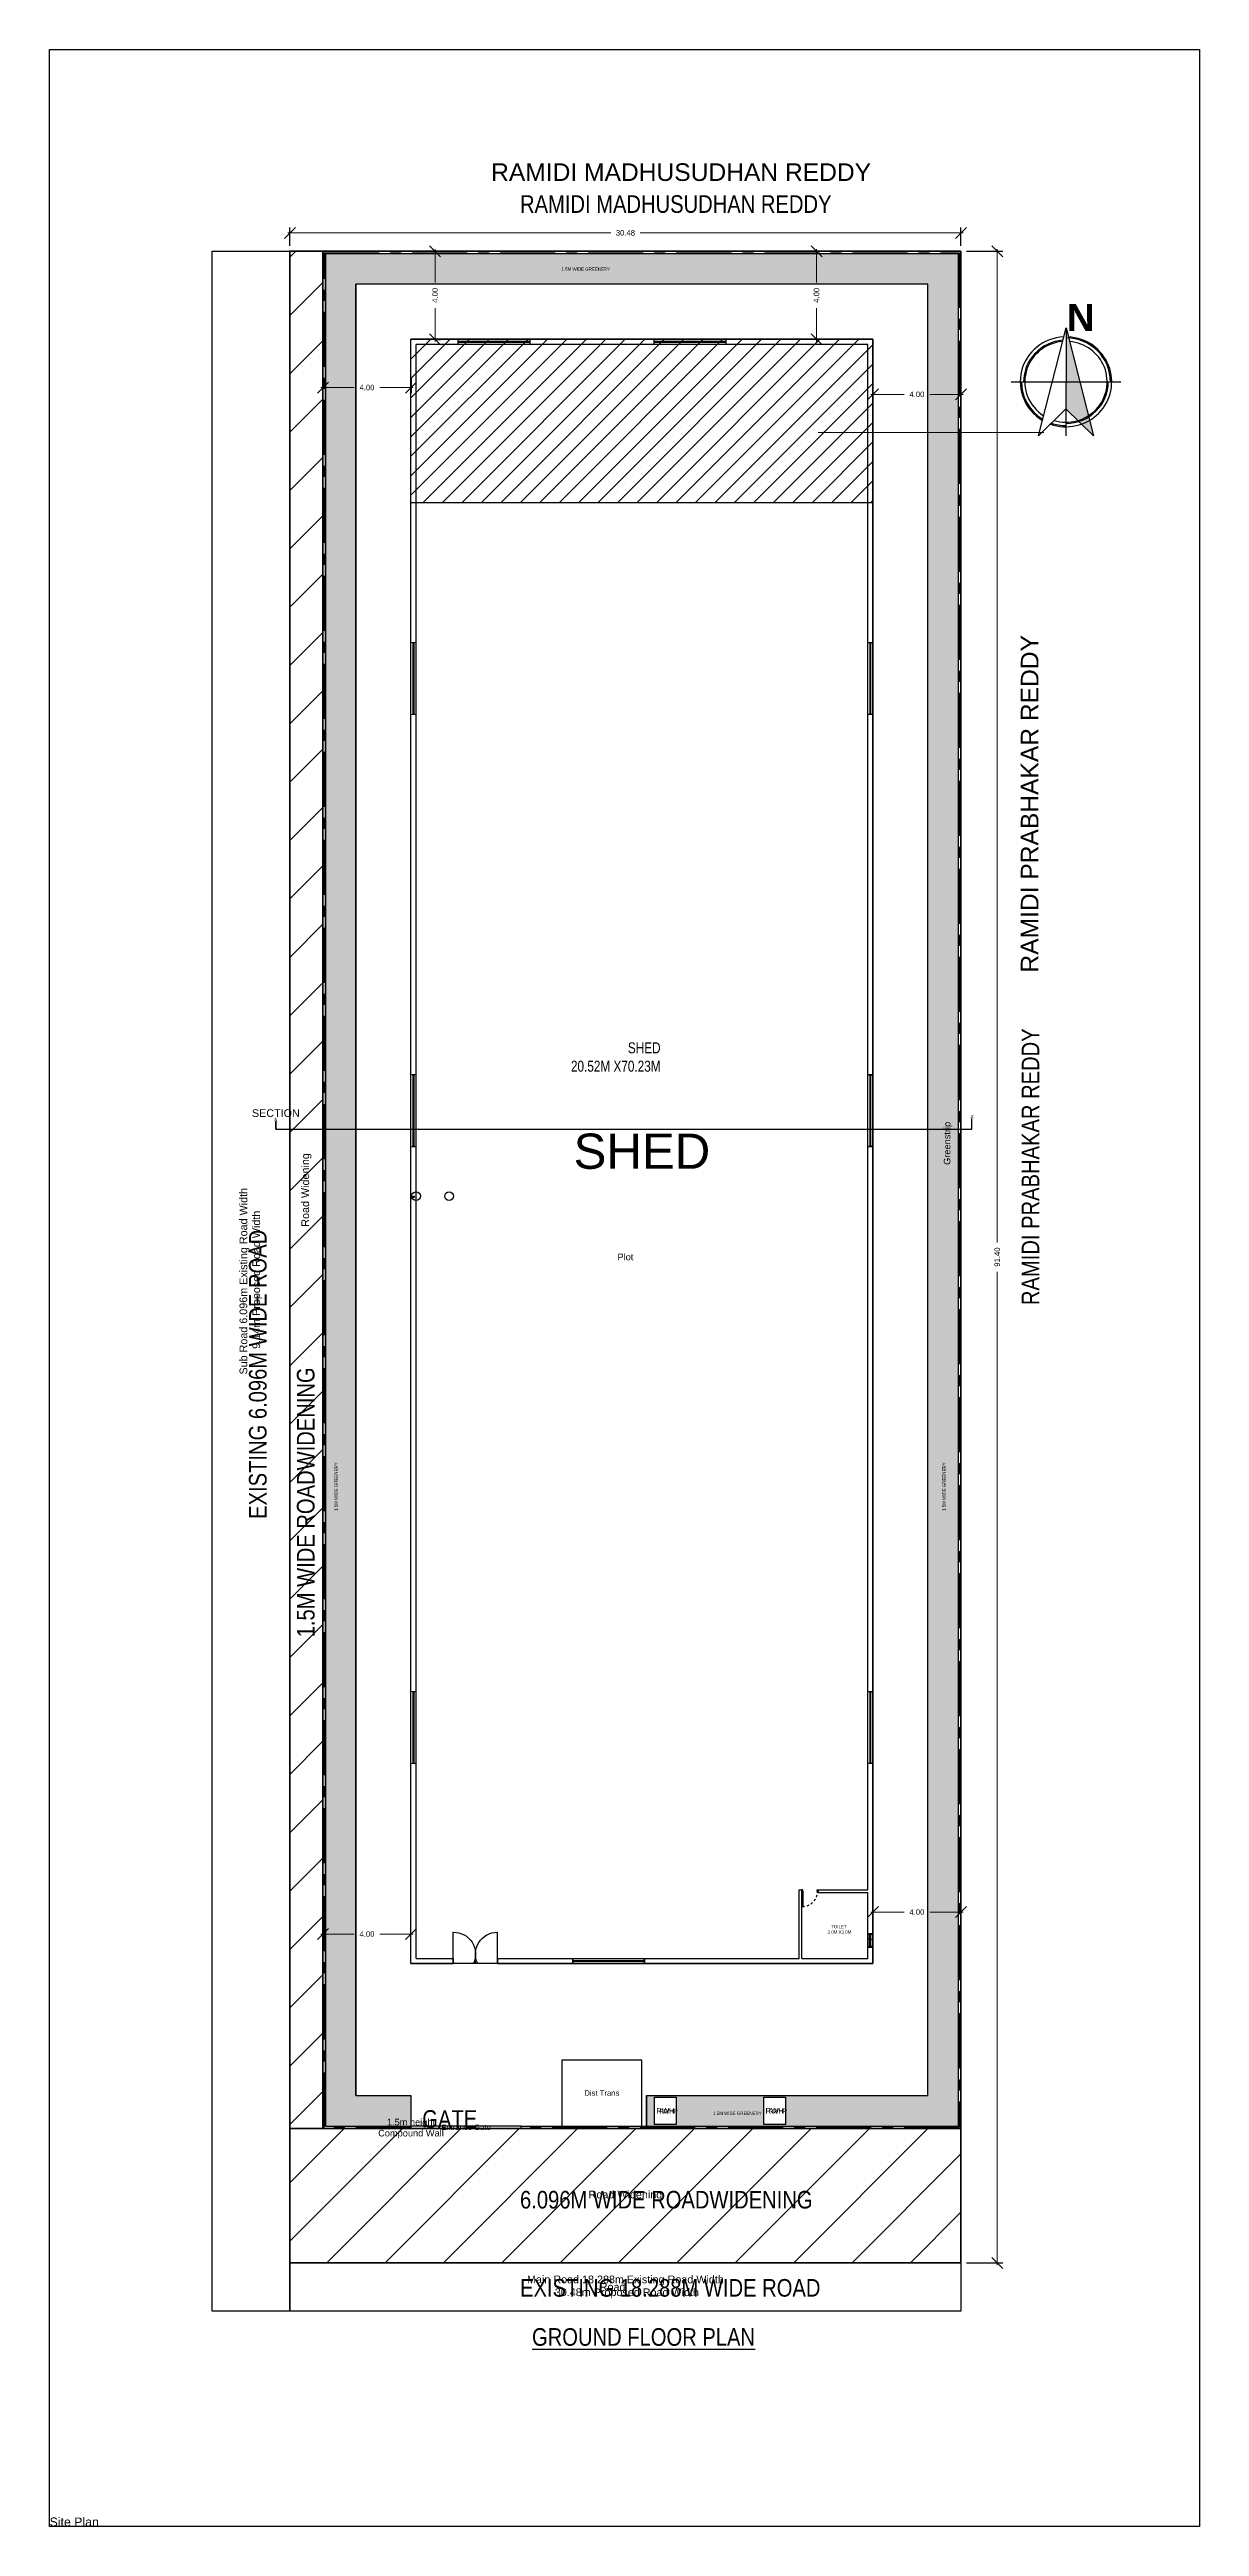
# Model space of a CAD drawing. Header units: metres. Extents: x 25391 to 25818, y 51852 to 52034.
# Drawn here: x 25615.4 to 25667.6, y 51852 to 51964.6 of the extents above; entities that cross this region are included whole.
import ezdxf

# ---------------------------------------------------------------- set-up
doc = ezdxf.new("R2010")
doc.units = ezdxf.units.M
doc.header["$MEASUREMENT"] = 0
for name, pattern in [('CENTER', [2, 1.25, -0.25, 0.25, -0.25]), ('DASHED', [0]), ('HIDDEN', [0.375, 0.25, -0.125])]:
    doc.linetypes.add(name, pattern=pattern)
doc.layers.get('0').update_dxf_attribs({"true_color": 0xffffff})
for name, color, linetype, true_color in [('__BN_Accessory', 32, 'Continuous', 0xbd5e00), ('__BN_CompoundWall', 252, 'Continuous', 0x696969), ('__BN_DirectionRef', 7, 'Continuous', 0x808000), ('__BN_MarkedLocation', 7, 'Continuous', 0xe6cf07), ('__BN_NetPlot', 145, 'Continuous', 0x567681), ('__BN_OrganizedOpenSpace', 2, 'Continuous', 0xffff00), ('__BN_Plot', 7, 'Continuous', 0xffffff), ('__BN_PlotAbuttingDetails', 135, 'Continuous', 0x568181), ('__BN_ProposedWork', 1, 'Continuous', 0xff0000), ('__BN_Road', 20, 'Continuous', 0xff3f00), ('__BN_RoadWidening', 67, 'Continuous', 0x5f6845), ('__BN_SectionLine', 7, 'Continuous', 0xffaa00), ('__BN_SitePlan', 2, 'Continuous', 0xffff00), ('__BN_Window', 115, 'Continuous', 0x56816b)]:
    doc.layers.add(name, color=color, linetype=linetype, true_color=true_color)
for name, color, linetype in [('_Room', 72, 'Continuous'), ('h', 7, 'Continuous'), ('PLAN', 7, 'Continuous'), ('VENTILATOR', 1, 'Continuous')]:
    doc.layers.add(name, color=color, linetype=linetype)
doc.layers.add('WINDOWS', color=1, linetype='Continuous', lineweight=15)
doc.styles.add('BuildNowFont', font='arial.ttf')
doc.styles.add('PreDCRFont', font='arial.ttf', dxfattribs={"height": 0.25})
doc.styles.add('ROMANC', font='BKANT.TTF', dxfattribs={"width": 0.8})
doc.styles.add('SANSSERIFBOLD', font='SASB____.pfb', dxfattribs={"height": 0.3})
doc.styles.get("Standard").update_dxf_attribs({"font": 'swissc.ttf'})
doc.dimstyles.new('PDCR-PLOT-INT', dxfattribs={"dimtxt": 0.25, "dimasz": 0.23, "dimexe": 0.25, "dimexo": 0.25, "dimgap": 0.25, "dimtad": 0, "dimzin": 0, "dimdsep": 46, "dimtxsty": 'PreDCRFont', "dimblk": 'OBLIQUE', "dimcen": 0.5, "dimdle": 0.1, "dimadec": 0, "dimazin": 0, "dimtfac": 1, "dimtix": 1, "dimtofl": 0, "dimtmove": 1, "dimatfit": 1, "dimfxl": 1, "dimtolj": 1, "dimtzin": 0, "dimlwd": 15, "dimarcsym": 0})
pattern_1 = [(90, (322.66645, 13.0772), (-0.3535533905, 0.3535533905), [0.09375, -0.6133567815]), (45, (322.66645, 13.0772), (-0.3535533906, 0.3535533906), [0.09375, -0.40625]), (135, (322.66645, 13.0772), (-0.3535533906, -0.3535533906), [0.09375, -0.40625])]

# ---------------------------------------------------------------- blocks, each defined once
blk = doc.blocks.new('_Oblique')
at = {"color": 0, "linetype": 'ByBlock', "lineweight": -2}
blk.add_line((-0.5, -0.5), (0.5, 0.5), dxfattribs=at)
blk = doc.blocks.new('*D59')
at = {"color": 0, "lineweight": 15, "ltscale": 2, "transparency": 16777216}
for p, q in [((25627.67, 51878.96), (25629.19, 51878.96)), ((25631.87, 51878.96), (25630.35, 51878.96))]:
    blk.add_line(p, q, dxfattribs=at)
at = {"layer": 'Defpoints', "color": 0, "ltscale": 2, "transparency": 16777216}
for p in [(25627.77, 51878.96), (25627.77, 51878.96), (25631.77, 51878.96)]:
    blk.add_point(p, dxfattribs=at)
at = {"color": 0, "lineweight": 15, "ltscale": 2, "transparency": 16777216, "xscale": 0.5, "yscale": 0.5, "zscale": 0.5, "rotation": 180}
blk.add_blockref('_Oblique', (25627.77, 51878.96), dxfattribs=at)
at = {"color": 0, "lineweight": 15, "ltscale": 2, "transparency": 16777216, "xscale": 0.5, "yscale": 0.5, "zscale": 0.5}
blk.add_blockref('_Oblique', (25631.77, 51878.96), dxfattribs=at)
at = {"color": 0, "ltscale": 2, "transparency": 16777216, "insert": (25629.77, 51878.96), "char_height": 0.25, "attachment_point": 5, "style": 'PreDCRFont'}
blk.add_mtext('\\A1;4.00', dxfattribs=at)
blk = doc.blocks.new('*D60')
at = {"color": 0, "lineweight": 15, "ltscale": 2, "transparency": 16777216}
for p, q in [((25627.67, 51949.23), (25629.19, 51949.23)), ((25631.87, 51949.23), (25630.35, 51949.23))]:
    blk.add_line(p, q, dxfattribs=at)
at = {"color": 0, "lineweight": -2, "ltscale": 2, "transparency": 16777216}
for p, q in [((25627.77, 51949.63), (25627.77, 51948.98)), ((25631.77, 51949.63), (25631.77, 51948.98))]:
    blk.add_line(p, q, dxfattribs=at)
at = {"layer": 'Defpoints', "color": 0, "ltscale": 2, "transparency": 16777216}
for p in [(25627.77, 51949.88), (25631.77, 51949.88), (25627.77, 51949.23)]:
    blk.add_point(p, dxfattribs=at)
at = {"color": 0, "lineweight": 15, "ltscale": 2, "transparency": 16777216, "xscale": 0.5, "yscale": 0.5, "zscale": 0.5, "rotation": 180}
blk.add_blockref('_Oblique', (25627.77, 51949.23), dxfattribs=at)
at = {"color": 0, "lineweight": 15, "ltscale": 2, "transparency": 16777216, "xscale": 0.5, "yscale": 0.5, "zscale": 0.5}
blk.add_blockref('_Oblique', (25631.77, 51949.23), dxfattribs=at)
at = {"color": 0, "ltscale": 2, "transparency": 16777216, "insert": (25629.77, 51949.23), "char_height": 0.25, "attachment_point": 5, "style": 'PreDCRFont'}
blk.add_mtext('\\A1;4.00', dxfattribs=at)
blk = doc.blocks.new('*D61')
at = {"color": 0, "lineweight": 15, "ltscale": 2, "transparency": 16777216}
for p, q in [((25632.86, 51955.52), (25632.86, 51954)), ((25632.86, 51951.32), (25632.86, 51952.84))]:
    blk.add_line(p, q, dxfattribs=at)
at = {"color": 0, "lineweight": -2, "ltscale": 2, "transparency": 16777216}
for p, q in [((25632.9, 51955.42), (25633.11, 51955.42)), ((25632.9, 51951.42), (25633.11, 51951.42))]:
    blk.add_line(p, q, dxfattribs=at)
at = {"layer": 'Defpoints', "color": 0, "ltscale": 2, "transparency": 16777216}
for p in [(25632.65, 51955.42), (25632.86, 51955.42), (25632.65, 51951.42)]:
    blk.add_point(p, dxfattribs=at)
at = {"color": 0, "lineweight": 15, "ltscale": 2, "transparency": 16777216, "xscale": 0.5, "yscale": 0.5, "zscale": 0.5}
for p, rotation in [((25632.86, 51955.42), 90), ((25632.86, 51951.42), 270)]:
    blk.add_blockref('_Oblique', p, dxfattribs=dict(at, rotation=rotation))
at = {"color": 0, "ltscale": 2, "transparency": 16777216, "insert": (25632.86, 51953.42), "char_height": 0.25, "attachment_point": 5, "rotation": 90, "style": 'PreDCRFont'}
blk.add_mtext('\\A1;4.00', dxfattribs=at)
blk = doc.blocks.new('*D62')
at = {"color": 0, "lineweight": -2, "ltscale": 2, "transparency": 16777216}
for p, q in [((25650.14, 51955.42), (25649.94, 51955.42)), ((25650.14, 51951.42), (25649.94, 51951.42))]:
    blk.add_line(p, q, dxfattribs=at)
at = {"color": 0, "lineweight": 15, "ltscale": 2, "transparency": 16777216}
for p, q in [((25650.19, 51955.52), (25650.19, 51954)), ((25650.19, 51951.32), (25650.19, 51952.84))]:
    blk.add_line(p, q, dxfattribs=at)
at = {"layer": 'Defpoints', "color": 0, "ltscale": 2, "transparency": 16777216}
for p in [(25650.19, 51955.42), (25650.39, 51955.42), (25650.39, 51951.42)]:
    blk.add_point(p, dxfattribs=at)
at = {"color": 0, "lineweight": 15, "ltscale": 2, "transparency": 16777216, "xscale": 0.5, "yscale": 0.5, "zscale": 0.5}
for p, rotation in [((25650.19, 51955.42), 90), ((25650.19, 51951.42), 270)]:
    blk.add_blockref('_Oblique', p, dxfattribs=dict(at, rotation=rotation))
at = {"color": 0, "ltscale": 2, "transparency": 16777216, "insert": (25650.19, 51953.42), "char_height": 0.25, "attachment_point": 5, "rotation": 90, "style": 'PreDCRFont'}
blk.add_mtext('\\A1;4.00', dxfattribs=at)
blk = doc.blocks.new('*D63')
at = {"color": 0, "lineweight": 15, "ltscale": 2, "transparency": 16777216}
for p, q in [((25652.65, 51948.92), (25654.17, 51948.92)), ((25656.85, 51948.92), (25655.33, 51948.92))]:
    blk.add_line(p, q, dxfattribs=at)
at = {"color": 0, "lineweight": -2, "ltscale": 2, "transparency": 16777216}
for p, q in [((25652.75, 51949.13), (25652.75, 51949.17)), ((25656.75, 51949.13), (25656.75, 51949.17))]:
    blk.add_line(p, q, dxfattribs=at)
at = {"layer": 'Defpoints', "color": 0, "ltscale": 2, "transparency": 16777216}
for p in [(25652.75, 51948.88), (25656.75, 51948.92), (25656.75, 51948.88)]:
    blk.add_point(p, dxfattribs=at)
at = {"color": 0, "lineweight": 15, "ltscale": 2, "transparency": 16777216, "xscale": 0.5, "yscale": 0.5, "zscale": 0.5, "rotation": 180}
blk.add_blockref('_Oblique', (25652.75, 51948.92), dxfattribs=at)
at = {"color": 0, "lineweight": 15, "ltscale": 2, "transparency": 16777216, "xscale": 0.5, "yscale": 0.5, "zscale": 0.5}
blk.add_blockref('_Oblique', (25656.75, 51948.92), dxfattribs=at)
at = {"color": 0, "ltscale": 2, "transparency": 16777216, "insert": (25654.75, 51948.92), "char_height": 0.25, "attachment_point": 5, "style": 'PreDCRFont'}
blk.add_mtext('\\A1;4.00', dxfattribs=at)
blk = doc.blocks.new('*D64')
at = {"color": 0, "lineweight": 15, "ltscale": 2, "transparency": 16777216}
for p, q in [((25652.65, 51879.96), (25654.17, 51879.96)), ((25656.85, 51879.96), (25655.33, 51879.96))]:
    blk.add_line(p, q, dxfattribs=at)
at = {"color": 0, "lineweight": -2, "ltscale": 2, "transparency": 16777216}
for p, q in [((25652.75, 51879.92), (25652.75, 51879.71)), ((25656.75, 51879.92), (25656.75, 51879.71))]:
    blk.add_line(p, q, dxfattribs=at)
at = {"layer": 'Defpoints', "color": 0, "ltscale": 2, "transparency": 16777216}
for p in [(25652.75, 51880.17), (25652.75, 51879.96), (25656.75, 51880.17)]:
    blk.add_point(p, dxfattribs=at)
at = {"color": 0, "lineweight": 15, "ltscale": 2, "transparency": 16777216, "xscale": 0.5, "yscale": 0.5, "zscale": 0.5, "rotation": 180}
blk.add_blockref('_Oblique', (25652.75, 51879.96), dxfattribs=at)
at = {"color": 0, "lineweight": 15, "ltscale": 2, "transparency": 16777216, "xscale": 0.5, "yscale": 0.5, "zscale": 0.5}
blk.add_blockref('_Oblique', (25656.75, 51879.96), dxfattribs=at)
at = {"color": 0, "ltscale": 2, "transparency": 16777216, "insert": (25654.75, 51879.96), "char_height": 0.25, "attachment_point": 5, "style": 'PreDCRFont'}
blk.add_mtext('\\A1;4.00', dxfattribs=at)
blk = doc.blocks.new('*D65')
at = {"color": 0, "lineweight": -2, "ltscale": 2, "transparency": 16777216}
for p, q in [((25657, 51955.42), (25658.65, 51955.42)), ((25657, 51864.02), (25658.65, 51864.02))]:
    blk.add_line(p, q, dxfattribs=at)
at = {"color": 0, "lineweight": 15, "ltscale": 2, "transparency": 16777216}
for p, q in [((25658.4, 51955.52), (25658.4, 51910.39)), ((25658.4, 51863.92), (25658.4, 51909.05))]:
    blk.add_line(p, q, dxfattribs=at)
at = {"layer": 'Defpoints', "color": 0, "ltscale": 2, "transparency": 16777216}
for p in [(25656.75, 51955.42), (25658.4, 51955.42), (25656.75, 51864.02)]:
    blk.add_point(p, dxfattribs=at)
at = {"color": 0, "lineweight": 15, "ltscale": 2, "transparency": 16777216, "xscale": 0.5, "yscale": 0.5, "zscale": 0.5}
for p, rotation in [((25658.4, 51955.42), 90), ((25658.4, 51864.02), 270)]:
    blk.add_blockref('_Oblique', p, dxfattribs=dict(at, rotation=rotation))
at = {"color": 0, "ltscale": 2, "transparency": 16777216, "insert": (25658.4, 51909.72), "char_height": 0.25, "attachment_point": 5, "rotation": 90, "style": 'PreDCRFont'}
blk.add_mtext('\\A1;91.40', dxfattribs=at)
blk = doc.blocks.new('*D66')
at = {"color": 0, "lineweight": -2, "ltscale": 2, "transparency": 16777216}
for p, q in [((25626.27, 51955.67), (25626.27, 51956.51)), ((25656.75, 51955.67), (25656.75, 51956.51))]:
    blk.add_line(p, q, dxfattribs=at)
at = {"color": 0, "lineweight": 15, "ltscale": 2, "transparency": 16777216}
for p, q in [((25626.17, 51956.26), (25640.84, 51956.26)), ((25656.85, 51956.26), (25642.18, 51956.26))]:
    blk.add_line(p, q, dxfattribs=at)
at = {"layer": 'Defpoints', "color": 0, "ltscale": 2, "transparency": 16777216}
for p in [(25626.27, 51956.26), (25626.27, 51955.42), (25656.75, 51955.42)]:
    blk.add_point(p, dxfattribs=at)
at = {"color": 0, "lineweight": 15, "ltscale": 2, "transparency": 16777216, "xscale": 0.5, "yscale": 0.5, "zscale": 0.5, "rotation": 180}
blk.add_blockref('_Oblique', (25626.27, 51956.26), dxfattribs=at)
at = {"color": 0, "lineweight": 15, "ltscale": 2, "transparency": 16777216, "xscale": 0.5, "yscale": 0.5, "zscale": 0.5}
blk.add_blockref('_Oblique', (25656.75, 51956.26), dxfattribs=at)
at = {"color": 0, "ltscale": 2, "transparency": 16777216, "insert": (25641.51, 51956.26), "char_height": 0.25, "attachment_point": 5, "style": 'PreDCRFont'}
blk.add_mtext('\\A1;30.48', dxfattribs=at)
blk = doc.blocks.new('bbd')
at = {"layer": 'PLAN', "color": 40, "ltscale": 0.5}
for p, q in [((-39, 4), (-37.5, 4)), ((-39, 0), (-39, 4)), ((-36.5, 0), (-39, 0)), ((-37.5, 4), (-37.5, 3)), ((-37.5, 3), (-36.5, 3)), ((-36.5, 3), (-36.5, 0)), ((-1.5, 3), (-2.5, 3)), ((-2.5, 3), (-2.5, 0)), ((-2.5, 0), (0, 0)), ((-1.5, 4), (-1.5, 3)), ((0, 4), (-1.5, 4)), ((0, 0), (0, 4))]:
    blk.add_line(p, q, dxfattribs=at)
at = {"layer": 'PLAN', "color": 40, "linetype": 'Continuous'}
for p, q in [((-1.5, 39), (-2.3, 39)), ((-2.3, 3), (-2.3, 39)), ((-1.5, 3), (-2.3, 3)), ((-1.5, 3), (-1.5, 39))]:
    blk.add_line(p, q, dxfattribs=at)
at = {"layer": 'PLAN', "color": 40, "ltscale": 0.5}
for centre, start, end in [((-38, 3.5), 0, 0), ((-1, 3.5), 180, 180)]:
    blk.add_arc(centre, 0.5, start, end, dxfattribs=at)
at = {"layer": 'PLAN', "color": 143, "linetype": 'HIDDEN'}
blk.add_arc((-1.5, 3), 36, 91.28749, 180, dxfattribs=at)
blk = doc.blocks.new('TREFSD')
at = {"layer": 'VENTILATOR'}
for p, q in [((264051.36, 12889.32), (264051.36, 12888.72)), ((264051.36, 12889.32), (264051.59, 12889.32)), ((264051.59, 12888.72), (264051.59, 12889.32)), ((264051.36, 12888.72), (264051.59, 12888.72))]:
    blk.add_line(p, q, dxfattribs=at)
at = {"layer": 'VENTILATOR', "color": 252}
for p, q in [((264051.42, 12889.28), (264051.42, 12889.32)), ((264051.52, 12889.28), (264051.42, 12889.28)), ((264051.45, 12889.26), (264051.45, 12889.28)), ((264051.45, 12889.28), (264051.5, 12889.28)), ((264051.5, 12889.26), (264051.45, 12889.26)), ((264051.5, 12889.28), (264051.5, 12889.26)), ((264051.52, 12889.32), (264051.52, 12889.28)), ((264051.42, 12888.76), (264051.42, 12888.72)), ((264051.52, 12888.76), (264051.42, 12888.76)), ((264051.45, 12888.78), (264051.45, 12888.76)), ((264051.5, 12888.78), (264051.45, 12888.78)), ((264051.45, 12888.76), (264051.5, 12888.76)), ((264051.5, 12888.76), (264051.5, 12888.78)), ((264051.52, 12888.72), (264051.52, 12888.76))]:
    blk.add_line(p, q, dxfattribs=at)
at = {"layer": 'VENTILATOR', "color": 252, "linetype": 'DASHED', "ltscale": 5}
for p, q in [((264051.45, 12888.78), (264051.45, 12889.26)), ((264051.47, 12888.78), (264051.47, 12889.26)), ((264051.5, 12888.78), (264051.5, 12889.26))]:
    blk.add_line(p, q, dxfattribs=at)
blk = doc.blocks.new('A$C08D83F8C')
for p, q in [((0.531, 0.3), (0.531, 1.06)), ((1.598, 0.3), (1.598, 1.06)), ((1.007, 0.3), (1.113, 0.3)), ((1.06, 0.3), (1.06, 0.53))]:
    blk.add_line(p, q)
at = {"color": 7, "ltscale": 2}
blk.add_line((1.007, 0.3), (1.113, 0.3), dxfattribs=at)
blk.add_line((1.007, 0.3), (1.113, 0.3), dxfattribs=at)
for centre, start, end in [((0.53, 0.53), 334.28072, 89.90665), ((1.59, 0.53), 89.1715, 205.71928)]:
    blk.add_arc(centre, 0.53, start, end)
blk = doc.blocks.new('North Direction')
for p, q in [((-0.3, -0.598), (0.001, 0.599)), ((0.001, 0.599), (-0.001, -0.599)), ((0.001, 0.599), (0.299, -0.599)), ((-0.599, 0.001), (0.599, -0.001)), ((0, -0.299), (-0.3, -0.598)), ((0.299, -0.599), (0, -0.299))]:
    blk.add_line(p, q)
for radius, start, end in [(0.499, 92.8319, 238.9911), (0.462, 94.2506, 179.9477), (0.449, 94.779, 237.044), (0.499, 250.0518, 87.0636), (0.449, 253.0732, 85.1164), (0.486, 359.9477, 89.9477), (0.486, 179.9477, 238.5436), (0.462, 269.9477, 359.9477), (0.486, 250.7421, 269.9477)]:
    blk.add_arc((0, 0), radius, start, end)
blk.add_solid([(0.001, 0.599), (0.299, -0.599), (0, -0.299)])
at = {"style": 'SANSSERIFBOLD', "width": 1}
blk.add_text('N', height=0.3, dxfattribs=at).set_placement((0.01, 0.563))

msp = doc.modelspace()

# ---------------------------------------------------------------- hatches: boundary and pattern name
at = {"ltscale": 2}
h = msp.add_hatch(dxfattribs=at)
h.set_pattern_fill('GRASS', color=256, scale=0.5)
h.set_pattern_definition(pattern_1)
h.paths.add_polyline_path([(25627.88376, 51955.30734), (25627.88376, 51915.52869), (25629.26876, 51915.52901), (25629.26876, 51953.92234), (25655.24876, 51953.92234), (25655.24876, 51915.53511), (25656.63376, 51915.53543), (25656.63376, 51955.30734)])
h.paths.add_polyline_path([(25638.56157, 51954.43646), (25640.50468, 51954.43646), (25640.50468, 51954.77898), (25638.56157, 51954.77898)], flags=24)
h = msp.add_hatch(dxfattribs=at)
h.set_pattern_fill('GRASS', color=256, scale=0.5)
h.set_pattern_definition(pattern_1)
h.paths.add_polyline_path([(25629.26876, 51915.52901), (25627.88376, 51915.52869), (25627.88376, 51870.23334), (25631.76876, 51870.23334), (25631.76876, 51871.61834), (25629.26876, 51871.61834)])
h.paths.add_polyline_path([(25642.47167, 51871.61834), (25642.47167, 51870.23334), (25656.63376, 51870.23334), (25656.63376, 51915.53543), (25655.24876, 51915.53511), (25655.24876, 51871.61834)])
h.paths.add_polyline_path([(25648.78154, 51871.5537), (25648.78154, 51870.30704), (25647.8006, 51870.30704), (25647.8006, 51871.5537)], flags=16)
h.paths.add_polyline_path([(25643.81656, 51871.54657), (25643.81656, 51870.29991), (25642.83561, 51870.29991), (25642.83561, 51871.54657)], flags=16)
h.paths.add_polyline_path([(25656.16136, 51898.14029), (25656.16136, 51900.08341), (25655.81884, 51900.08341), (25655.81884, 51898.14029)], flags=24)
h.paths.add_polyline_path([(25645.448, 51870.63998), (25647.39111, 51870.63998), (25647.39111, 51870.9825), (25645.448, 51870.9825)], flags=24)
h.paths.add_polyline_path([(25642.98457, 51870.69807), (25643.74703, 51870.69807), (25643.74703, 51871.1169), (25642.98457, 51871.1169)], flags=8)
h.paths.add_polyline_path([(25647.94955, 51870.7052), (25648.71202, 51870.7052), (25648.71202, 51871.12403), (25647.94955, 51871.12403)], flags=8)
at = {"layer": 'h', "ltscale": 2, "transparency": 33554687}
h = msp.add_hatch(dxfattribs=at)
h.set_pattern_fill('ANSI31', color=8, scale=15)
h.set_pattern_definition([(45, (322.6664, 13.0772), (-1.325825215, 1.325825215), [])])
h.paths.add_polyline_path([(25627.76876, 51955.42234), (25626.26876, 51955.42234), (25626.26876, 51864.02234), (25656.74876, 51864.02234), (25656.74876, 51870.11834), (25627.76876, 51870.11834)])
h.paths.add_polyline_path([(25627.85722, 51892.16164), (25627.85722, 51904.18346), (25626.18189, 51904.18346), (25626.18189, 51892.16164)], flags=9)
h.paths.add_polyline_path([(25636.47171, 51866.01914), (25649.55327, 51866.01914), (25649.55327, 51867.69446), (25636.47171, 51867.69446)], flags=24)
h = msp.add_hatch(dxfattribs=at)
h.set_pattern_fill('ANSI31', scale=5)
h.set_pattern_definition([(45, (220.7283, 0), (-0.441941738, 0.441941738), [])])
h.paths.add_polyline_path([(25631.76876, 51951.42234), (25652.74876, 51951.42234), (25652.74876, 51943.9936), (25631.76876, 51943.9936)])

# ---------------------------------------------------------------- linework, layer by layer
at = {"color": 7, "ltscale": 2}
for p, q in [((25656.74876, 51955.42234), (25626.26876, 51955.42234)), ((25626.26876, 51864.02234), (25626.26876, 51955.42234)), ((25627.76876, 51870.11834), (25627.76876, 51955.42234)), ((25656.63376, 51955.30734), (25627.88376, 51955.30734)), ((25627.88376, 51870.23334), (25627.88376, 51955.30734)), ((25656.63376, 51870.23334), (25656.63376, 51955.30734)), ((25656.74876, 51864.02234), (25656.74876, 51955.42234)), ((25655.24876, 51953.92234), (25629.26876, 51953.92234)), ((25629.26876, 51871.61834), (25629.26876, 51953.92234)), ((25655.24876, 51871.61834), (25655.24876, 51953.92234)), ((25652.74876, 51951.42234), (25631.76876, 51951.42234)), ((25631.76876, 51877.61834), (25631.76876, 51951.42234)), ((25652.51876, 51951.19234), (25631.99876, 51951.19234)), ((25631.99876, 51877.84834), (25631.99876, 51951.19234)), ((25652.51876, 51880.96334), (25652.51876, 51951.19234)), ((25652.74876, 51877.61834), (25652.74876, 51951.42234)), ((25649.40376, 51880.96334), (25649.51876, 51880.96334)), ((25649.40376, 51877.84834), (25649.40376, 51880.96334)), ((25649.51876, 51877.84834), (25649.51876, 51880.96334)), ((25650.26876, 51880.96334), (25652.51876, 51880.96334)), ((25650.26876, 51880.84834), (25650.26876, 51880.96334)), ((25650.26876, 51880.84834), (25652.51876, 51880.84834)), ((25652.51876, 51877.84834), (25652.51876, 51880.84834)), ((25631.99876, 51877.84834), (25633.69187, 51877.84834)), ((25635.69187, 51877.84834), (25649.40376, 51877.84834)), ((25649.51876, 51877.84834), (25652.51876, 51877.84834)), ((25631.76876, 51877.61834), (25633.69187, 51877.61834)), ((25635.69187, 51877.61834), (25652.74876, 51877.61834)), ((25629.26876, 51871.61834), (25631.76876, 51871.61834)), ((25631.76876, 51871.61834), (25631.76876, 51870.11834)), ((25642.47167, 51871.61834), (25655.24876, 51871.61834)), ((25642.47167, 51871.61834), (25642.47167, 51870.11834)), ((25627.76876, 51870.11834), (25656.74876, 51870.11834)), ((25627.88376, 51870.23334), (25631.76876, 51870.23334)), ((25636.76876, 51870.23334), (25656.63376, 51870.23334)), ((25626.26876, 51864.02234), (25656.74876, 51864.02234))]:
    msp.add_line(p, q, dxfattribs=at)
at = {"color": 2, "linetype": 'HIDDEN', "ltscale": 2}
for p, q in [((25625.63012, 51915.52816), (25625.63012, 51915.90903)), ((25657.25193, 51915.53558), (25657.25193, 51916.0148)), ((25625.63012, 51915.52816), (25657.25193, 51915.53558))]:
    msp.add_line(p, q, dxfattribs=at)
at = {"ltscale": 2}
for p, q in [((25633.69187, 51877.84834), (25633.69187, 51877.61834)), ((25635.69187, 51877.84834), (25635.69187, 51877.61834))]:
    msp.add_line(p, q, dxfattribs=at)
at = {"color": 7, "ltscale": 2}
for points in [[(25626.26876, 51955.42234), (25656.74876, 51955.42234), (25656.74876, 51864.02234), (25626.26876, 51864.02234)], [(25631.76876, 51951.42234), (25652.74876, 51951.42234), (25652.74876, 51943.9936), (25631.76876, 51943.9936)], [(25642.83561, 51871.54657), (25643.81656, 51871.54657), (25643.81656, 51870.29991), (25642.83561, 51870.29991)], [(25647.8006, 51871.5537), (25648.78154, 51871.5537), (25648.78154, 51870.30704), (25647.8006, 51870.30704)]]:
    msp.add_lwpolyline(points, close=True, dxfattribs=at)
at = {"layer": '__BN_Accessory', "ltscale": 2}
for points in [[(25642.25209, 51873.23649), (25638.62594, 51873.23649), (25638.62594, 51870.23334), (25642.25209, 51870.23334)], [(25642.83561, 51871.54657), (25643.81656, 51871.54657), (25643.81656, 51870.29991), (25642.83561, 51870.29991)], [(25647.8006, 51871.5537), (25648.78154, 51871.5537), (25648.78154, 51870.30704), (25647.8006, 51870.30704)], [(25631.76876, 51870.11834), (25636.76876, 51870.11834), (25636.76876, 51870.23334), (25631.76876, 51870.23334)]]:
    msp.add_lwpolyline(points, close=True, dxfattribs=at)
at = {"layer": '__BN_CompoundWall', "ltscale": 2}
msp.add_lwpolyline([(25631.76876, 51870.11834), (25627.76876, 51870.11834), (25627.76876, 51955.42234), (25656.74876, 51955.42234), (25656.74876, 51870.11834), (25636.76876, 51870.11834), (25636.76876, 51870.23334), (25656.63376, 51870.23334), (25656.63376, 51955.30734), (25627.88376, 51955.30734), (25627.88376, 51870.23334), (25631.76876, 51870.23334)], close=True, dxfattribs=at)
at = {"layer": '__BN_CompoundWall', "linetype": 'CENTER', "ltscale": 2}
msp.add_lwpolyline([(25631.76876, 51870.17584), (25627.82069, 51870.17584), (25627.82069, 51955.35757), (25656.67548, 51955.35757), (25656.67548, 51870.17838), (25636.76876, 51870.17838)], dxfattribs=at)
at = {"layer": '__BN_DirectionRef', "color": 153}
msp.add_circle((25631.99876, 51912.4881), 0.2, dxfattribs=at)
at = {"layer": '__BN_DirectionRef', "color": 190}
msp.add_circle((25633.49876, 51912.4881), 0.2, dxfattribs=at)
at = {"layer": '__BN_MarkedLocation', "color": 2}
msp.add_lwpolyline([(25627.76876, 51955.42234), (25656.74876, 51955.42234)], dxfattribs=at)
at = {"layer": '__BN_MarkedLocation', "color": 4}
msp.add_lwpolyline([(25627.76876, 51870.11834), (25627.76876, 51955.42234)], dxfattribs=at)
at = {"layer": '__BN_MarkedLocation', "color": 210}
msp.add_lwpolyline([(25656.74876, 51955.42234), (25656.74876, 51870.11834)], dxfattribs=at)
at = {"layer": '__BN_MarkedLocation', "color": 110}
msp.add_lwpolyline([(25656.74876, 51870.11834), (25627.76876, 51870.11834)], dxfattribs=at)
at = {"layer": '__BN_NetPlot'}
msp.add_lwpolyline([(25627.76876, 51955.42234), (25627.76876, 51870.11834), (25656.74876, 51870.11834), (25656.74876, 51955.42234)], close=True, dxfattribs=at)
at = {"layer": '__BN_OrganizedOpenSpace', "ltscale": 2}
msp.add_lwpolyline([(25631.76876, 51870.11834), (25627.76876, 51870.11834), (25627.76876, 51955.42234), (25656.74876, 51955.42234), (25656.74876, 51870.11834), (25642.47167, 51870.11834), (25642.47167, 51871.61834), (25655.24876, 51871.61834), (25655.24876, 51953.92234), (25629.26876, 51953.92234), (25629.26876, 51871.61834), (25631.76876, 51871.61834)], close=True, dxfattribs=at)
at = {"layer": '__BN_Plot', "ltscale": 2}
msp.add_lwpolyline([(25626.26876, 51864.02234), (25656.74876, 51864.02234), (25656.74876, 51955.42234), (25626.26876, 51955.42234)], close=True, dxfattribs=at)
at = {"layer": '__BN_ProposedWork', "ltscale": 2}
msp.add_lwpolyline([(25631.76876, 51951.42234), (25652.74876, 51951.42234), (25652.74876, 51877.61834), (25631.76876, 51877.61834)], close=True, dxfattribs=at)
at = {"layer": '__BN_Road', "ltscale": 2}
for points in [[(25626.26876, 51861.82204), (25622.73117, 51861.82204), (25622.73117, 51955.42234), (25626.26876, 51955.42234)], [(25626.26876, 51864.02234), (25656.74876, 51864.02234), (25656.74876, 51861.82204), (25626.26876, 51861.82204)]]:
    msp.add_lwpolyline(points, close=True, dxfattribs=at)
at = {"layer": '__BN_RoadWidening', "ltscale": 2}
for points in [[(25626.26876, 51870.11834), (25627.76876, 51870.11834), (25627.76876, 51955.42234), (25626.26876, 51955.42234)], [(25626.26876, 51864.02234), (25656.74876, 51864.02234), (25656.74876, 51870.11834), (25626.26876, 51870.11834)]]:
    msp.add_lwpolyline(points, close=True, dxfattribs=at)
at = {"layer": '__BN_SectionLine', "ltscale": 2}
msp.add_lwpolyline([(25625.63012, 51915.90903), (25625.63021, 51915.52816), (25657.25193, 51915.53558), (25657.25193, 51916.0148)], dxfattribs=at)
at = {"layer": '__BN_SitePlan', "ltscale": 2}
msp.add_lwpolyline([(25615.3506, 51964.58897), (25667.58475, 51964.58897), (25667.58475, 51852.04435), (25615.3506, 51852.04435)], close=True, dxfattribs=at)
at = {"layer": '__BN_Window', "ltscale": 2}
msp.add_lwpolyline([(25652.51876, 51878.36956), (25652.74876, 51878.36956), (25652.74876, 51878.96956), (25652.51876, 51878.96956)], close=True, dxfattribs=at)
at = {"layer": 'WINDOWS', "color": 252}
for p, q in [((25637.11803, 51951.30734), (25633.96412, 51951.30657)), ((25646.01829, 51951.30734), (25642.86438, 51951.30657)), ((25631.88375, 51937.58741), (25631.88452, 51934.4335)), ((25652.63375, 51937.58741), (25652.63452, 51934.4335)), ((25631.88375, 51917.95207), (25631.88452, 51914.79816)), ((25652.63375, 51917.95207), (25652.63452, 51914.79816)), ((25631.88375, 51889.92421), (25631.88452, 51886.7703)), ((25652.63375, 51889.92421), (25652.63452, 51886.7703)), ((25642.32191, 51877.73334), (25639.168, 51877.73257))]:
    msp.add_line(p, q, dxfattribs=at)
at = {"layer": 'WINDOWS'}
for points in [[(25637.18192, 51951.42233), (25637.18192, 51951.19234), (25633.90023, 51951.19233), (25633.90022, 51951.42233)], [(25646.08218, 51951.42233), (25646.08218, 51951.19234), (25642.80049, 51951.19233), (25642.80048, 51951.42233)], [(25631.76876, 51937.6513), (25631.99875, 51937.6513), (25631.99876, 51934.36961), (25631.76876, 51934.3696)], [(25652.51876, 51937.6513), (25652.74875, 51937.6513), (25652.74876, 51934.36961), (25652.51876, 51934.3696)], [(25631.76876, 51918.01596), (25631.99875, 51918.01596), (25631.99876, 51914.73427), (25631.76876, 51914.73426)], [(25652.51876, 51918.01596), (25652.74875, 51918.01596), (25652.74876, 51914.73427), (25652.51876, 51914.73426)], [(25631.76876, 51889.9881), (25631.99875, 51889.9881), (25631.99876, 51886.70641), (25631.76876, 51886.7064)], [(25652.51876, 51889.9881), (25652.74875, 51889.9881), (25652.74876, 51886.70641), (25652.51876, 51886.7064)], [(25642.3858, 51877.84833), (25642.3858, 51877.61834), (25639.10411, 51877.61833), (25639.1041, 51877.84833)]]:
    msp.add_lwpolyline(points, close=True, dxfattribs=at)
at = {"layer": 'WINDOWS', "color": 252}
for points in [[(25633.90023, 51951.35769), (25633.90023, 51951.25546), (25633.93856, 51951.25546), (25633.93856, 51951.35769)], [(25637.18192, 51951.35845), (25637.18192, 51951.25623), (25637.14358, 51951.25623), (25637.14358, 51951.35845)], [(25642.80049, 51951.35769), (25642.80049, 51951.25546), (25642.83882, 51951.25546), (25642.83882, 51951.35769)], [(25646.08218, 51951.35845), (25646.08218, 51951.25623), (25646.04385, 51951.25623), (25646.04385, 51951.35845)], [(25631.83264, 51937.6513), (25631.93486, 51937.6513), (25631.93486, 51937.61297), (25631.83264, 51937.61297)], [(25652.58264, 51937.6513), (25652.68486, 51937.6513), (25652.68486, 51937.61297), (25652.58264, 51937.61297)], [(25631.83341, 51934.36961), (25631.93563, 51934.36961), (25631.93563, 51934.40794), (25631.83341, 51934.40794)], [(25652.58341, 51934.36961), (25652.68563, 51934.36961), (25652.68563, 51934.40794), (25652.58341, 51934.40794)], [(25631.83264, 51918.01596), (25631.93486, 51918.01596), (25631.93486, 51917.97763), (25631.83264, 51917.97763)], [(25652.58264, 51918.01596), (25652.68486, 51918.01596), (25652.68486, 51917.97763), (25652.58264, 51917.97763)], [(25631.83341, 51914.73427), (25631.93563, 51914.73427), (25631.93563, 51914.7726), (25631.83341, 51914.7726)], [(25652.58341, 51914.73427), (25652.68563, 51914.73427), (25652.68563, 51914.7726), (25652.58341, 51914.7726)], [(25631.83264, 51912.4881), (25631.93486, 51912.4881), (25631.93486, 51912.44977), (25631.83264, 51912.44977)], [(25631.83264, 51889.9881), (25631.93486, 51889.9881), (25631.93486, 51889.94977), (25631.83264, 51889.94977)], [(25652.58264, 51889.9881), (25652.68486, 51889.9881), (25652.68486, 51889.94977), (25652.58264, 51889.94977)], [(25631.83341, 51886.70641), (25631.93563, 51886.70641), (25631.93563, 51886.74474), (25631.83341, 51886.74474)], [(25652.58341, 51886.70641), (25652.68563, 51886.70641), (25652.68563, 51886.74474), (25652.58341, 51886.74474)], [(25639.10411, 51877.78369), (25639.10411, 51877.68146), (25639.14245, 51877.68146), (25639.14245, 51877.78369)], [(25642.3858, 51877.78445), (25642.3858, 51877.68223), (25642.34747, 51877.68223), (25642.34747, 51877.78445)]]:
    msp.add_lwpolyline(points, close=True, dxfattribs=at)
for points in [[(25633.93856, 51951.33213), (25637.14358, 51951.3329)], [(25633.93856, 51951.28102), (25637.14358, 51951.28179)], [(25633.96412, 51951.28102), (25633.96412, 51951.33213)], [(25637.11803, 51951.28179), (25637.11803, 51951.3329)], [(25642.83882, 51951.33213), (25646.04385, 51951.3329)], [(25642.83882, 51951.28102), (25646.04385, 51951.28179)], [(25642.86438, 51951.28102), (25642.86438, 51951.33213)], [(25646.01829, 51951.28179), (25646.01829, 51951.3329)], [(25631.85896, 51934.40794), (25631.85819, 51937.61297)], [(25631.90931, 51937.58741), (25631.85819, 51937.58741)], [(25631.91007, 51934.40794), (25631.90931, 51937.61297)], [(25652.60896, 51934.40794), (25652.60819, 51937.61297)], [(25652.65931, 51937.58741), (25652.60819, 51937.58741)], [(25652.66007, 51934.40794), (25652.65931, 51937.61297)], [(25631.91007, 51934.4335), (25631.85896, 51934.4335)], [(25652.66007, 51934.4335), (25652.60896, 51934.4335)], [(25631.85896, 51914.7726), (25631.85819, 51917.97763)], [(25631.90931, 51917.95207), (25631.85819, 51917.95207)], [(25631.91007, 51914.7726), (25631.90931, 51917.97763)], [(25652.60896, 51914.7726), (25652.60819, 51917.97763)], [(25652.65931, 51917.95207), (25652.60819, 51917.95207)], [(25652.66007, 51914.7726), (25652.65931, 51917.97763)], [(25631.91007, 51914.79816), (25631.85896, 51914.79816)], [(25652.66007, 51914.79816), (25652.60896, 51914.79816)], [(25631.90931, 51912.42421), (25631.85819, 51912.42421)], [(25631.85896, 51886.74474), (25631.85819, 51889.94977)], [(25631.90931, 51889.92421), (25631.85819, 51889.92421)], [(25631.91007, 51886.74474), (25631.90931, 51889.94977)], [(25652.60896, 51886.74474), (25652.60819, 51889.94977)], [(25652.65931, 51889.92421), (25652.60819, 51889.92421)], [(25652.66007, 51886.74474), (25652.65931, 51889.94977)], [(25631.91007, 51886.7703), (25631.85896, 51886.7703)], [(25652.66007, 51886.7703), (25652.60896, 51886.7703)], [(25639.14245, 51877.75813), (25642.34747, 51877.7589)], [(25639.14245, 51877.70702), (25642.34747, 51877.70779)], [(25639.168, 51877.70702), (25639.168, 51877.75813)], [(25642.32191, 51877.70779), (25642.32191, 51877.7589)]]:
    msp.add_lwpolyline(points, dxfattribs=at)

# ---------------------------------------------------------------- block references
at = {"color": 7, "ltscale": 2, "xscale": -1.874765654292313, "yscale": 1.874765654292313, "zscale": 1.874765654292313}
msp.add_blockref('A$C08D83F8C', (25636.68711, 51877.05591), dxfattribs=at)
at = {"layer": '__BN_SitePlan', "xscale": 4.164900449997727, "yscale": 4.094561237150971}
msp.add_blockref('North Direction', (25661.52159, 51949.49179), dxfattribs=at)
at = {"layer": 'PLAN', "xscale": 0.01923076923087806, "yscale": 0.01923076923087806, "zscale": 0.01923076923087806, "rotation": 180}
msp.add_blockref('bbd', (25649.51876, 51880.96334), dxfattribs=at)
at = {"layer": 'WINDOWS', "ltscale": 2}
msp.add_blockref('TREFSD', (-238398.83882, 38989.65007), dxfattribs=at)

# ---------------------------------------------------------------- texts
at = {"char_height": 0.2, "attachment_point": 1}
for insert in [(25643.05236, 51871.0108), (25648.01734, 51871.01793)]:
    msp.add_mtext_dynamic_manual_height_columns('RWHP', width=0.7321786, gutter_width=1, heights=[0], dxfattribs=dict(at, insert=insert))
at = {"layer": '__BN_Accessory', "color": 32, "true_color": 0xbd5e00, "char_height": 0.25, "attachment_point": 5, "style": 'BuildNowFont'}
for s, insert, width in [('Dist Trans', (25640.43901, 51871.73491), 1.5818349), ('RWH', (25643.32608, 51870.92324), 0.7940484), ('RWH', (25648.29107, 51870.93037), 0.7940484), ('Entrance Gate', (25634.26876, 51870.17584), 2.2541235)]:
    msp.add_mtext(s, dxfattribs=dict(at, insert=insert, width=width))
at = {"layer": '__BN_CompoundWall', "color": 251, "true_color": 0x696969, "insert": (25631.76876, 51870.11834), "char_height": 0.3, "width": 2.9898663, "attachment_point": 5, "style": 'BuildNowFont'}
msp.add_mtext('1.5m height^JCompound Wall', dxfattribs=at)
at = {"layer": '__BN_OrganizedOpenSpace', "color": 2, "true_color": 0xffff00, "insert": (25656.16699, 51914.88713), "char_height": 0.3, "width": 1.9558117, "attachment_point": 5, "rotation": 90.0002105, "style": 'BuildNowFont'}
msp.add_mtext('Greenstrip', dxfattribs=at)
at = {"layer": '__BN_Plot', "color": 7, "true_color": 0xffffff, "insert": (25641.50876, 51909.72234), "char_height": 0.3, "width": 0.700502, "attachment_point": 5, "style": 'BuildNowFont'}
msp.add_mtext('Plot', dxfattribs=at)
at = {"layer": '__BN_PlotAbuttingDetails', "ltscale": 2, "insert": (25635.4089, 51959.41849), "char_height": 0.8, "attachment_point": 1, "style": 'BuildNowFont'}
msp.add_mtext_dynamic_manual_height_columns('RAMIDI MADHUSUDHAN REDDY', width=19.4662144, gutter_width=1, heights=[0], dxfattribs=at)
at = {"layer": '__BN_PlotAbuttingDetails', "ltscale": 2, "insert": (25659.47046, 51922.64749), "char_height": 0.8, "attachment_point": 1, "rotation": 90, "style": 'BuildNowFont'}
msp.add_mtext_dynamic_manual_height_columns('RAMIDI PRABHAKAR REDDY', width=19.5702046, gutter_width=1, heights=[0], dxfattribs=at)
at = {"layer": '__BN_ProposedWork', "color": 1, "true_color": 0xff0000, "insert": (25642.25876, 51914.52034), "char_height": 1.6, "width": 6.1105375, "attachment_point": 5, "style": 'BuildNowFont'}
msp.add_mtext('SHED', dxfattribs=at)
at = {"layer": '__BN_Road', "color": 20, "true_color": 0xff3f00, "insert": (25624.49997, 51908.62219), "char_height": 0.35, "width": 8.5930825, "attachment_point": 5, "rotation": 90.0002105, "style": 'BuildNowFont'}
msp.add_mtext('Sub Road 6.096m Existing Road Width^J 9.14m Proposed Road Width', dxfattribs=at)
at = {"layer": '__BN_Road', "color": 20, "true_color": 0xff3f00, "char_height": 0.35, "attachment_point": 5, "style": 'BuildNowFont'}
for s, insert, width in [('Main Road 18.288m Existing Road Width^J 30.48m Proposed Road Width', (25641.50876, 51862.92219), 9.0494386), ('Road', (25640.92799, 51862.92219), 1.1170252)]:
    msp.add_mtext(s, dxfattribs=dict(at, insert=insert, width=width))
at = {"layer": '__BN_RoadWidening', "color": 77, "true_color": 0x5f6845, "insert": (25627.01876, 51912.77034), "char_height": 0.35, "width": 3.3374386, "attachment_point": 5, "rotation": 90.0002105, "style": 'BuildNowFont'}
msp.add_mtext('Road Widening', dxfattribs=at)
at = {"layer": '__BN_RoadWidening', "color": 77, "true_color": 0x5f6845, "insert": (25641.50876, 51867.07034), "char_height": 0.35, "width": 3.3374386, "attachment_point": 5, "style": 'BuildNowFont'}
msp.add_mtext('Road Widening', dxfattribs=at)
at = {"layer": '__BN_SectionLine', "color": 40, "true_color": 0xffaa00, "insert": (25625.63012, 51916.25903), "char_height": 0.35, "attachment_point": 5, "style": 'BuildNowFont'}
msp.add_mtext('SECTION', dxfattribs=at)
at = {"layer": '__BN_SitePlan', "color": 2, "true_color": 0xffff00, "insert": (25615.3536, 51852.24435), "char_height": 0.4, "width": 41.7873243, "attachment_point": 4, "style": 'BuildNowFont'}
msp.add_mtext('Site Plan', dxfattribs=at)
at = {"layer": '__BN_Window', "color": 127, "true_color": 0x56816b, "insert": (25652.63376, 51878.66956), "char_height": 0.2, "width": 0.1866057, "attachment_point": 5, "style": 'BuildNowFont'}
msp.add_mtext('V', dxfattribs=at)
at = {"layer": '_Room', "color": 0, "char_height": 0.8, "attachment_point": 1}
for s, insert in [('RAMIDI MADHUSUDHAN REDDY', (25636.72158, 51957.96862)), ('GATE', (25632.28308, 51870.95678)), ('6.096M WIDE ROADWIDENING', (25636.72158, 51867.28927)), ('EXISTING 18.288M WIDE ROAD', (25636.72158, 51863.28338)), ('{\\LGROUND FLOOR PLAN}', (25637.26604, 51861.05183))]:
    msp.add_mtext_dynamic_manual_height_columns(s, width=14.2268401, gutter_width=1.41042, heights=[0], dxfattribs=dict(at, insert=insert))
at = {"layer": '_Room', "color": 0, "style": 'ROMANC'}
for s, width, insert, char_height, attachment_point in [('1.5M WIDE GREENERY', 2.5482413, (25638.60462, 51954.68567), 0.15, 1), ('SHED   \\P\\pxt9;        20.52M X70.23M ', 5.8567336, (25643.10736, 51919.47762), 0.5, 3), ('A', 2.5482413, (25625.55306, 51916.04887), 0.15, 1), ("A'", 2.5482413, (25657.18604, 51916.18081), 0.15, 1), ('     TOILET    \\P  3.0M X3.0M ', 2.5482413, (25650.57706, 51879.37256), 0.15, 1), ('1.5M WIDE GREENERY', 2.5482413, (25645.49105, 51870.88919), 0.15, 1)]:
    msp.add_mtext_dynamic_manual_height_columns(s, width=width, gutter_width=1.41042, heights=[0], dxfattribs=dict(at, insert=insert, char_height=char_height, attachment_point=attachment_point))
at = {"layer": '_Room', "color": 0, "char_height": 0.8, "attachment_point": 1, "rotation": 90}
for s, width, insert in [('RAMIDI PRABHAKAR REDDY', 14.2268401, (25659.50763, 51907.5383)), ('EXISTING 6.096M WIDE ROAD', 15.6291038, (25624.40931, 51897.82387)), ('1.5M WIDE ROADWIDENING', 14.2268401, (25626.58709, 51892.44164))]:
    msp.add_mtext_dynamic_manual_height_columns(s, width=width, gutter_width=1.41042, heights=[0], dxfattribs=dict(at, insert=insert))
at = {"layer": '_Room', "color": 0, "char_height": 0.15, "attachment_point": 1, "rotation": 90, "style": 'ROMANC'}
for insert in [(25628.29068, 51898.18334), (25655.91216, 51898.18334)]:
    msp.add_mtext_dynamic_manual_height_columns('1.5M WIDE GREENERY', width=2.5482413, gutter_width=1.41042, heights=[0], dxfattribs=dict(at, insert=insert))

# ---------------------------------------------------------------- dimensions: what is measured, and where the dimension line sits
at = {"color": 7, "ltscale": 2}
for base, p1, p2, picture, middle in [((25626.26876, 51956.26049), (25656.74876, 51955.42234), (25626.26876, 51955.42234), '*D66', (25641.50876, 51956.26049)), ((25627.76876, 51949.2291), (25631.76876, 51949.8839), (25627.76876, 51949.8839), '*D60', (25629.76876, 51949.2291)), ((25656.74876, 51948.92493), (25652.74876, 51948.88383), (25656.74876, 51948.88383), '*D63', (25654.74876, 51948.92493)), ((25652.74876, 51879.96323), (25656.74876, 51880.1736), (25652.74876, 51880.1736), '*D64', (25654.74876, 51879.96323)), ((25627.76876, 51878.95725), (25631.76876, 51878.95725), (25627.76876, 51878.95725), '*D59', (25629.76876, 51878.95725))]:
    dim = msp.add_linear_dim(base=base, p1=p1, p2=p2, dimstyle='PDCR-PLOT-INT', override={"dimtxt": 0.9, "dimasz": 0.5}, dxfattribs=at)
    dim.commit()
    dim.dimension.update_dxf_attribs({"geometry": picture, "text_midpoint": middle})
for base, p1, p2, picture, middle in [((25632.85865, 51955.42234), (25632.65292, 51951.42234), (25632.65292, 51955.42234), '*D61', (25632.85865, 51953.42234)), ((25650.18553, 51955.42234), (25650.39116, 51951.42234), (25650.39116, 51955.42234), '*D62', (25650.18553, 51953.42234)), ((25658.39584, 51955.42234), (25656.74876, 51864.02234), (25656.74876, 51955.42234), '*D65', (25658.39584, 51909.72234))]:
    dim = msp.add_linear_dim(base=base, p1=p1, p2=p2, angle=90, dimstyle='PDCR-PLOT-INT', override={"dimtxt": 0.9, "dimasz": 0.5}, dxfattribs=at)
    dim.commit()
    dim.dimension.update_dxf_attribs({"geometry": picture, "text_midpoint": middle})

# ---------------------------------------------------------------- leaders
msp.add_leader([(25650.27164, 51947.18426), (25660.51945, 51947.18426)], dimstyle='PDCR-PLOT-INT', override={"dimgap": 0.25, "dimtad": 0}, dxfattribs=at)

doc.saveas('drawing.dxf')
